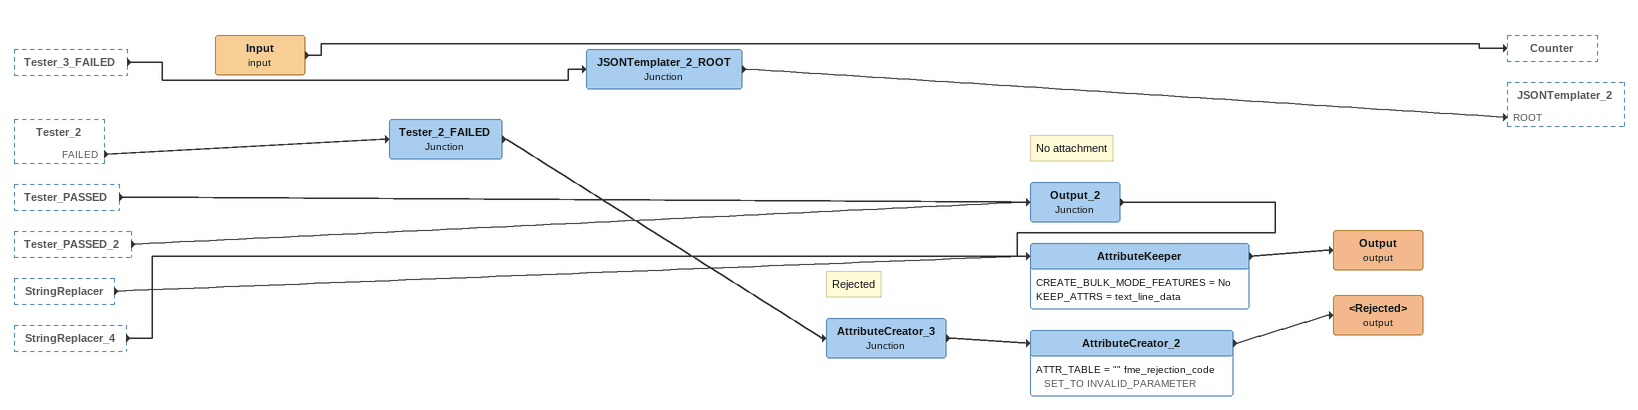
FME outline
Tester_3_FAILED [outside]
    -> JSONTemplater_2_ROOT
Tester_2 [outside]
    FAILED -> Tester_2_FAILED
Tester_PASSED [outside]
    -> Output_2
Tester_PASSED_2 [outside]
    -> Output_2
StringReplacer [outside]
    -> AttributeKeeper
StringReplacer_4 [outside]
    -> AttributeKeeper
Input (input)
    -> Counter
Tester_2_FAILED: Junction
    -> AttributeCreator_3
Note: Rejected
AttributeCreator_3: Junction
    -> AttributeCreator_2
AttributeCreator_2
    ATTR_TABLE = "" fme_rejection_code SET_TO INVALID_PARAMETER
    -> <Rejected> (output)
<Rejected> (output)
JSONTemplater_2_ROOT: Junction
    -> JSONTemplater_2 [ROOT]
Note: No attachment
Output_2: Junction
    -> AttributeKeeper
AttributeKeeper
    CREATE_BULK_MODE_FEATURES = No
    KEEP_ATTRS = text_line_data
    -> Output (output)
Output (output)
